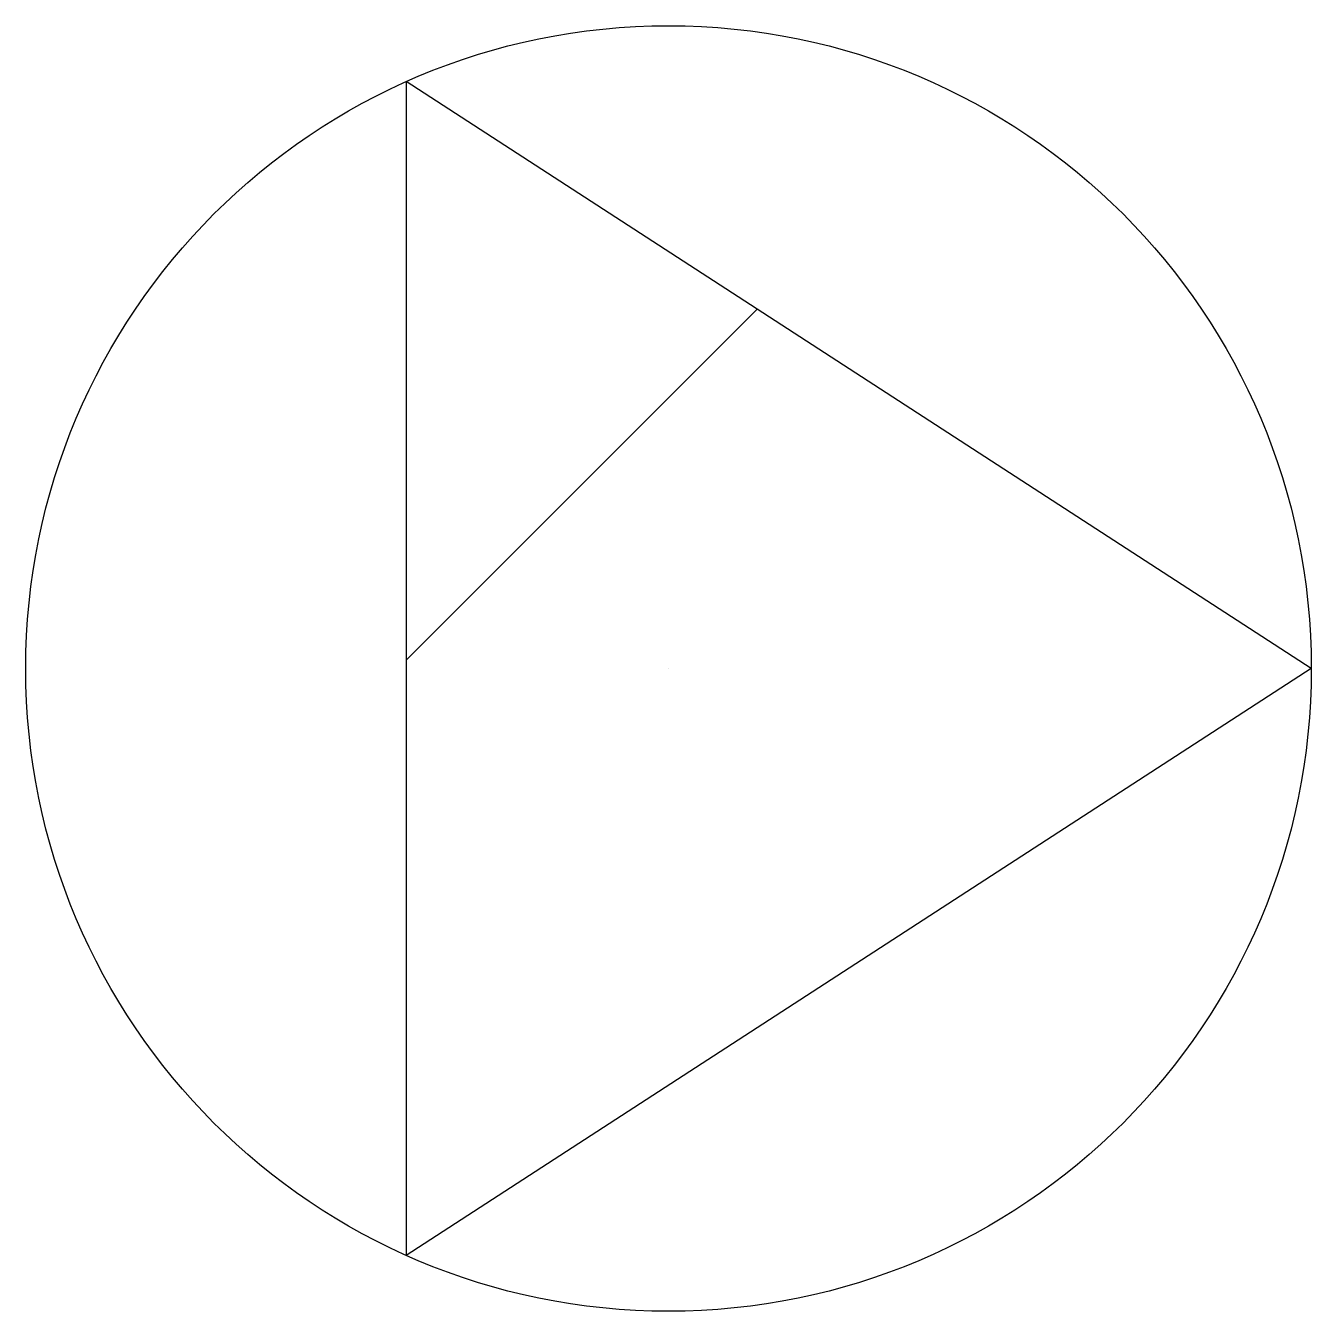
# Model space of a CAD drawing. Header units: metres. Extents: x 88711 to 89185, y -132873 to -132399.
import ezdxf

# ---------------------------------------------------------------- set-up
doc = ezdxf.new("R2010")
doc.units = ezdxf.units.M
doc.layers.add('DET1', color=1, linetype='Continuous')

msp = doc.modelspace()

# ---------------------------------------------------------------- hatches: boundary and pattern name
at = {"layer": 'DET1'}
h = msp.add_hatch(dxfattribs=at)
h.set_pattern_fill('ANSI31', scale=99.65)
h.paths.add_polyline_path([(89184.65, -132635.61), (88850.91, -132419.18), (88850.91, -132852.04)])

# ---------------------------------------------------------------- linework, layer by layer
for p, q in [((88850.91, -132419.18), (88850.91, -132852.04)), ((89184.65, -132635.61), (88850.91, -132419.18)), ((89184.65, -132635.61), (88850.91, -132852.04)), ((88947.6, -132635.61), (88947.6, -132635.61))]:
    msp.add_line(p, q, dxfattribs=at)
msp.add_circle((88947.6, -132635.61), 237.05, dxfattribs=at)

doc.saveas('drawing.dxf')
